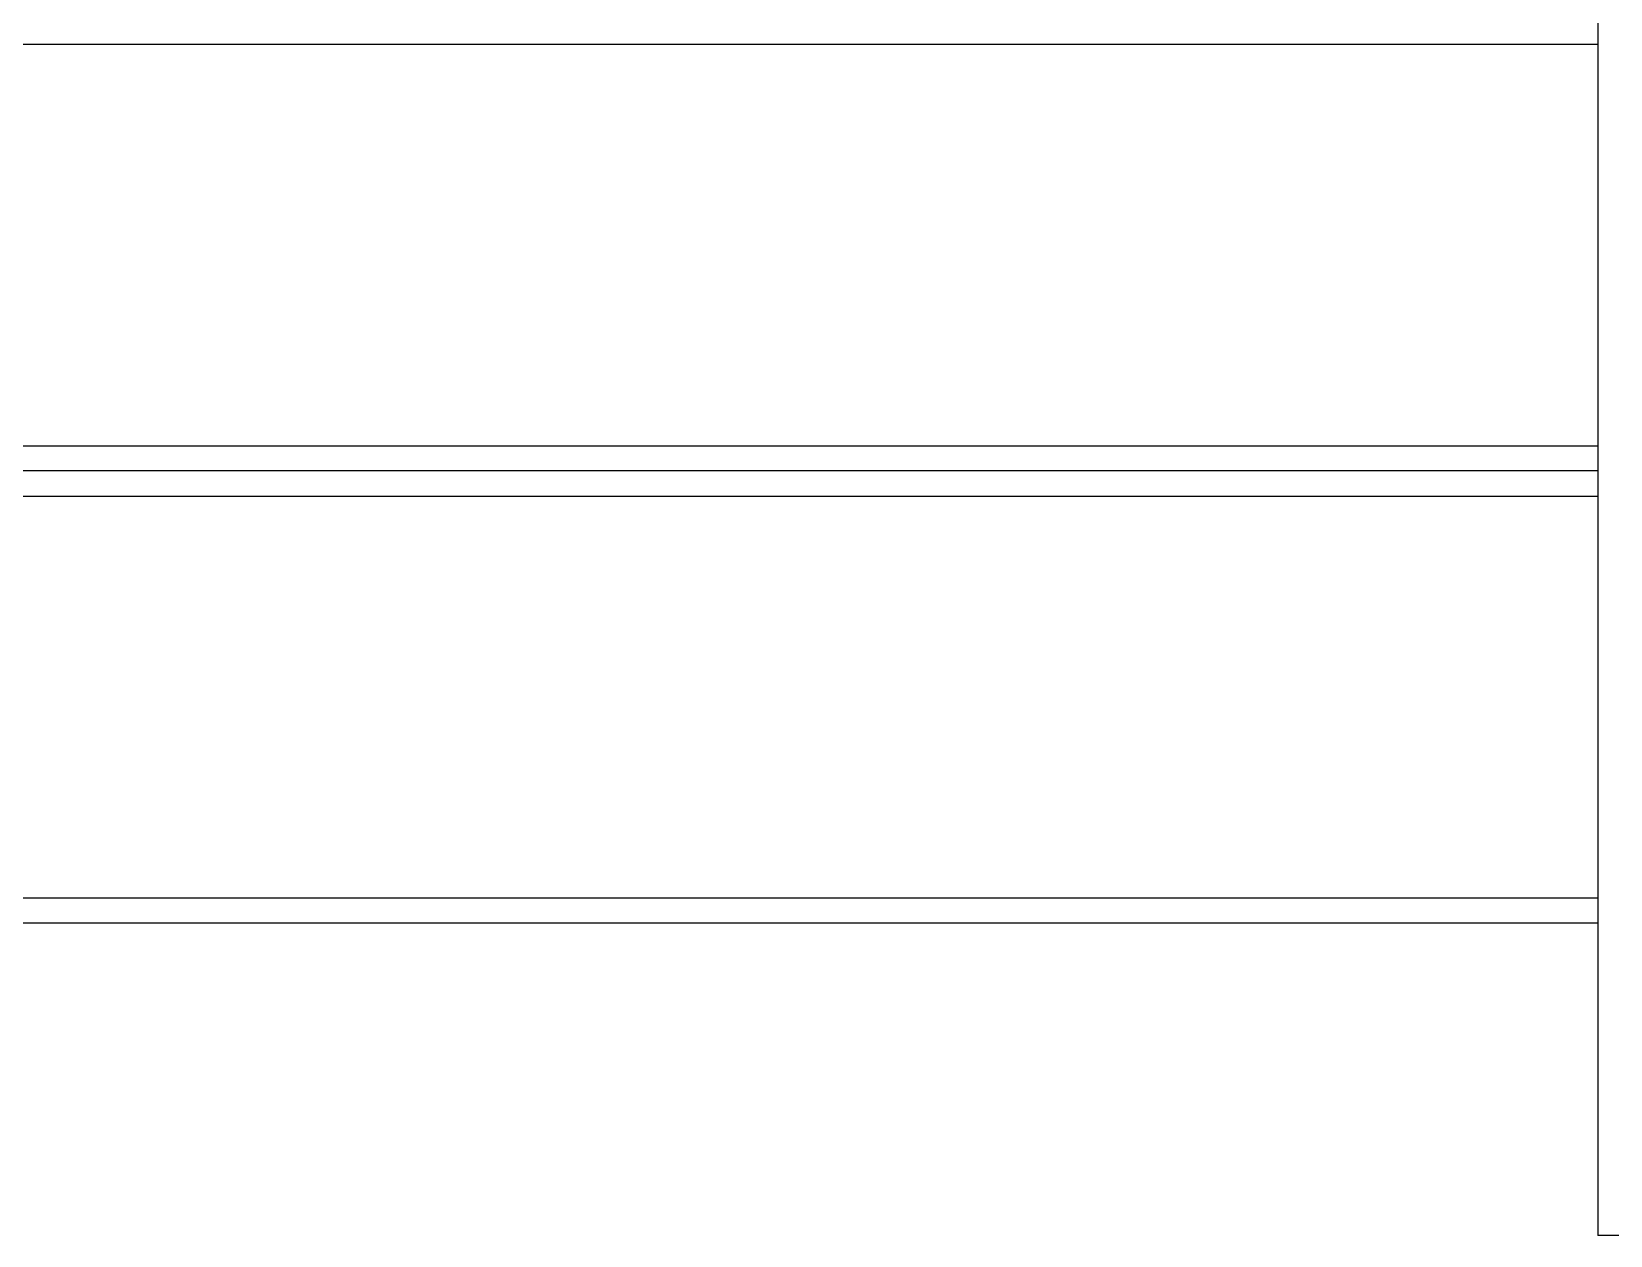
# Model space of a CAD drawing. Extents: x 815029915 to 815825525, y 579155098 to 579748855.
# Drawn here: x 815616775 to 815617576, y 579327847 to 579328458 of the extents above; entities that cross this region are included whole.
import ezdxf

# ---------------------------------------------------------------- set-up
doc = ezdxf.new("R2010")
doc.units = 0
doc.header["$LTSCALE"] = 100
doc.header["$MEASUREMENT"] = 0

msp = doc.modelspace()

# ---------------------------------------------------------------- linework, layer by layer
at = {"color": 0, "linetype": 'Continuous'}
for p, q in [((815617569.88, 579331245.92), (815617569.88, 579327846.51)), ((815613562.28, 579328451.4), (815617569.88, 579328451.4)), ((815613562.28, 579328247.41), (815617569.88, 579328247.41)), ((815617569.88, 579328234.66), (815613562.28, 579328234.66)), ((815617569.88, 579328234.66), (815613562.28, 579328234.66)), ((815613562.28, 579328221.91), (815617569.88, 579328221.91)), ((815613562.28, 579328017.92), (815617569.88, 579328017.92)), ((815613562.28, 579328005.17), (815617569.88, 579328005.17)), ((815617799.37, 579327846.51), (815617569.88, 579327846.51))]:
    msp.add_line(p, q, dxfattribs=at)

doc.saveas('drawing.dxf')
